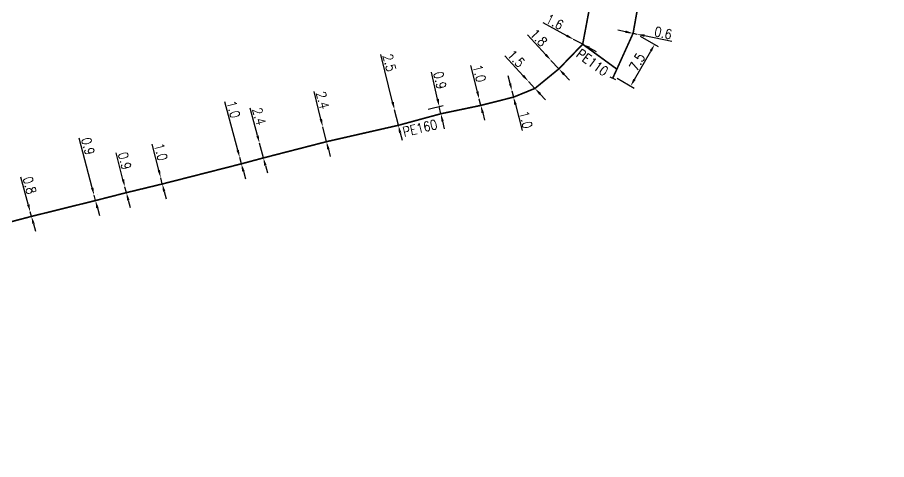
# Model space of a CAD drawing. Header units: millimetres. Extents: x 150994 to 151987, y 125997 to 127005.
# Drawn here: x 151190.6 to 151326.1, y 126598.5 to 126667.3 of the extents above; entities that cross this region are included whole.
import ezdxf
from ezdxf.enums import TextEntityAlignment as Align

# ---------------------------------------------------------------- set-up
doc = ezdxf.new("R2010")
doc.units = ezdxf.units.MM
doc.header["$PDMODE"] = 34
doc.linetypes.add('L_100_PE', pattern=[14, 10, -1.5, 1, -1.5])
doc.layers.get('0').update_dxf_attribs({"linetype": 'CONTINUOUS'})
doc.layers.get('Defpoints').update_dxf_attribs({"linetype": 'CONTINUOUS'})
doc.layers.add('L_140', color=3, linetype='CONTINUOUS')
doc.layers.add('L_340', color=7, linetype='CONTINUOUS')
doc.styles.get("Standard").update_dxf_attribs({"font": 'romans.shx', "width": 0.85})
doc.dimstyles.get("Standard").update_dxf_attribs({"dimtxt": 1.5, "dimasz": 1.2, "dimexe": 0.625, "dimexo": 0.625, "dimgap": 0.25, "dimtad": 1, "dimdec": 1, "dimzin": 0, "dimdsep": 46, "dimtxsty": 'Standard', "dimcen": -0.5, "dimadec": 0, "dimazin": 0, "dimtfac": 1, "dimtdec": 1, "dimtmove": 0, "dimatfit": 3, "dimfxl": 0, "dimtolj": 1, "dimtzin": 0, "dimarcsym": 0})

# ---------------------------------------------------------------- blocks, each defined once
blk = doc.blocks.new('*D768')
at = {"layer": 'Defpoints', "color": 0, "linetype": 'Continuous', "transparency": 16777216}
for p in [(151267.69, 126655.9), (151267.69, 126655.9), (151267.94, 126654.93)]:
    blk.add_point(p, dxfattribs=at)
at = {"layer": 'L_140', "color": 0, "linetype": 'Continuous', "lineweight": -2, "transparency": 16777216}
for p, q in [((151267.4, 126657.06), (151267.11, 126658.23)), ((151267.69, 126655.9), (151267.94, 126654.93)), ((151268.23, 126653.77), (151269.26, 126649.71))]:
    blk.add_line(p, q, dxfattribs=at)
at = {"layer": 'L_140', "color": 0, "linetype": 'Continuous', "transparency": 16777216}
for points in [[(151267.59, 126657.11), (151267.21, 126657.01), (151267.69, 126655.9)], [(151268.43, 126653.82), (151268.04, 126653.72), (151267.94, 126654.93)]]:
    blk.add_solid(points, dxfattribs=at)
at = {"layer": 'L_140', "color": 0, "linetype": 'Continuous', "transparency": 16777216, "insert": (151269.86, 126651.4), "char_height": 1.5, "attachment_point": 5, "rotation": 284.1828}
blk.add_mtext('\\A1;1.0', dxfattribs=at)
blk = doc.blocks.new('*D769')
at = {"layer": 'Defpoints', "color": 0, "linetype": 'Continuous', "transparency": 16777216}
for p in [(151270.26, 126657.39), (151270.26, 126657.39), (151271.28, 126656.29)]:
    blk.add_point(p, dxfattribs=at)
at = {"layer": 'L_140', "color": 0, "linetype": 'Continuous', "lineweight": -2, "transparency": 16777216}
for p, q in [((151269.44, 126658.27), (151266.59, 126661.34)), ((151271.28, 126656.29), (151270.26, 126657.39)), ((151272.09, 126655.41), (151272.91, 126654.53))]:
    blk.add_line(p, q, dxfattribs=at)
at = {"layer": 'L_140', "color": 0, "linetype": 'Continuous', "transparency": 16777216}
for points in [[(151269.59, 126658.41), (151269.29, 126658.13), (151270.26, 126657.39)], [(151272.24, 126655.55), (151271.95, 126655.27), (151271.28, 126656.29)]]:
    blk.add_solid(points, dxfattribs=at)
at = {"layer": 'L_140', "color": 0, "linetype": 'Continuous', "transparency": 16777216, "insert": (151268.34, 126660.93), "char_height": 1.5, "attachment_point": 5, "rotation": 312.8413}
blk.add_mtext('\\A1;1.5', dxfattribs=at)
blk = doc.blocks.new('*D770')
at = {"layer": 'Defpoints', "color": 0, "linetype": 'Continuous', "transparency": 16777216}
for p in [(151277.31, 126663.93), (151277.31, 126663.93), (151278.72, 126663.17)]:
    blk.add_point(p, dxfattribs=at)
at = {"layer": 'L_140', "color": 0, "linetype": 'Continuous', "lineweight": -2, "transparency": 16777216}
for p, q in [((151276.25, 126664.5), (151272.56, 126666.48)), ((151278.72, 126663.17), (151277.31, 126663.93)), ((151279.77, 126662.6), (151280.83, 126662.03))]:
    blk.add_line(p, q, dxfattribs=at)
at = {"layer": 'L_140', "color": 0, "linetype": 'Continuous', "transparency": 16777216}
for points in [[(151276.34, 126664.67), (151276.16, 126664.32), (151277.31, 126663.93)], [(151279.87, 126662.78), (151279.68, 126662.42), (151278.72, 126663.17)]]:
    blk.add_solid(points, dxfattribs=at)
at = {"layer": 'L_140', "color": 0, "linetype": 'Continuous', "transparency": 16777216, "insert": (151274.35, 126666.65), "char_height": 1.5, "attachment_point": 5, "rotation": 331.7084}
blk.add_mtext('\\A1;1.6', dxfattribs=at)
blk = doc.blocks.new('*D771')
at = {"layer": 'Defpoints', "color": 0, "linetype": 'Continuous', "transparency": 16777216}
for p in [(151273.78, 126660.66), (151273.78, 126660.66), (151275.01, 126659.34)]:
    blk.add_point(p, dxfattribs=at)
at = {"layer": 'L_140', "color": 0, "linetype": 'Continuous', "lineweight": -2, "transparency": 16777216}
for p, q in [((151272.97, 126661.54), (151270.12, 126664.61)), ((151275.01, 126659.34), (151273.78, 126660.66)), ((151275.82, 126658.46), (151276.64, 126657.58))]:
    blk.add_line(p, q, dxfattribs=at)
at = {"layer": 'L_140', "color": 0, "linetype": 'Continuous', "transparency": 16777216}
for points in [[(151273.11, 126661.67), (151272.82, 126661.4), (151273.78, 126660.66)], [(151275.97, 126658.59), (151275.67, 126658.32), (151275.01, 126659.34)]]:
    blk.add_solid(points, dxfattribs=at)
at = {"layer": 'L_140', "color": 0, "linetype": 'Continuous', "transparency": 16777216, "insert": (151271.87, 126664.19), "char_height": 1.5, "attachment_point": 5, "rotation": 312.8413}
blk.add_mtext('\\A1;1.8', dxfattribs=at)
blk = doc.blocks.new('*D787')
at = {"layer": 'Defpoints', "color": 0, "linetype": 'Continuous', "transparency": 16777216}
for p in [(151286.58, 126664.87), (151287.16, 126664.75), (151287.16, 126664.75)]:
    blk.add_point(p, dxfattribs=at)
at = {"layer": 'L_140', "color": 0, "linetype": 'Continuous', "lineweight": -2, "transparency": 16777216}
for p, q in [((151285.4, 126665.11), (151284.22, 126665.35)), ((151286.58, 126664.87), (151287.16, 126664.75)), ((151288.34, 126664.51), (151292.62, 126663.63))]:
    blk.add_line(p, q, dxfattribs=at)
at = {"layer": 'L_140', "color": 0, "linetype": 'Continuous', "transparency": 16777216}
for points in [[(151285.44, 126665.3), (151285.36, 126664.91), (151286.58, 126664.87)], [(151288.38, 126664.7), (151288.3, 126664.31), (151287.16, 126664.75)]]:
    blk.add_solid(points, dxfattribs=at)
at = {"layer": 'L_140', "color": 0, "linetype": 'Continuous', "transparency": 16777216, "insert": (151291.27, 126664.93), "char_height": 1.5, "attachment_point": 5, "rotation": 348.4697}
blk.add_mtext('\\A1;0.6', dxfattribs=at)
blk = doc.blocks.new('*D788')
at = {"layer": 'Defpoints', "color": 0, "linetype": 'Continuous', "transparency": 16777216}
for p in [(151287.16, 126664.75), (151289.94, 126663.15), (151283.54, 126658.18)]:
    blk.add_point(p, dxfattribs=at)
at = {"layer": 'L_340', "color": 0, "linetype": 'Continuous', "lineweight": -2, "transparency": 16777216}
for p, q in [((151287.7, 126664.44), (151290.48, 126662.84)), ((151286.79, 126657.69), (151289.34, 126662.11)), ((151284.08, 126657.87), (151286.74, 126656.34))]:
    blk.add_line(p, q, dxfattribs=at)
at = {"layer": 'L_340', "color": 0, "linetype": 'Continuous', "transparency": 16777216}
for points in [[(151289.17, 126662.21), (151289.51, 126662.01), (151289.94, 126663.15)], [(151286.62, 126657.79), (151286.97, 126657.59), (151286.2, 126656.65)]]:
    blk.add_solid(points, dxfattribs=at)
at = {"layer": 'L_340', "color": 0, "linetype": 'Continuous', "transparency": 16777216, "insert": (151287.2, 126660.4), "char_height": 1.5, "attachment_point": 5, "rotation": 60.073}
blk.add_mtext('\\A1;7.5', dxfattribs=at)
blk = doc.blocks.new('*D789')
at = {"layer": 'Defpoints', "color": 0, "linetype": 'Continuous', "transparency": 16777216}
for p in [(151262.59, 126654.61), (151262.59, 126654.61), (151262.84, 126653.64)]:
    blk.add_point(p, dxfattribs=at)
at = {"layer": 'L_140', "color": 0, "linetype": 'Continuous', "lineweight": -2, "transparency": 16777216}
for p, q in [((151262.3, 126655.78), (151261.27, 126659.84)), ((151262.84, 126653.64), (151262.59, 126654.61)), ((151263.13, 126652.48), (151263.42, 126651.32))]:
    blk.add_line(p, q, dxfattribs=at)
at = {"layer": 'L_140', "color": 0, "linetype": 'Continuous', "transparency": 16777216}
for points in [[(151262.49, 126655.83), (151262.1, 126655.73), (151262.59, 126654.61)], [(151263.32, 126652.53), (151262.93, 126652.43), (151262.84, 126653.64)]]:
    blk.add_solid(points, dxfattribs=at)
at = {"layer": 'L_140', "color": 0, "linetype": 'Continuous', "transparency": 16777216, "insert": (151262.61, 126658.63), "char_height": 1.5, "attachment_point": 5, "rotation": 284.1674}
blk.add_mtext('\\A1;1.0', dxfattribs=at)
blk = doc.blocks.new('*D790')
at = {"layer": 'Defpoints', "color": 0, "linetype": 'Continuous', "transparency": 16777216}
for p in [(151249.38, 126652.97), (151249.38, 126652.97), (151249.98, 126650.54)]:
    blk.add_point(p, dxfattribs=at)
at = {"layer": 'L_140', "color": 0, "linetype": 'Continuous', "lineweight": -2, "transparency": 16777216}
for p, q in [((151249.09, 126654.13), (151247.24, 126661.59)), ((151249.98, 126650.54), (151249.38, 126652.97)), ((151250.27, 126649.38), (151250.55, 126648.21))]:
    blk.add_line(p, q, dxfattribs=at)
at = {"layer": 'L_140', "color": 0, "linetype": 'Continuous', "transparency": 16777216}
for points in [[(151249.28, 126654.18), (151248.89, 126654.08), (151249.38, 126652.97)], [(151250.46, 126649.42), (151250.07, 126649.33), (151249.98, 126650.54)]]:
    blk.add_solid(points, dxfattribs=at)
at = {"layer": 'L_140', "color": 0, "linetype": 'Continuous', "transparency": 16777216, "insert": (151248.59, 126660.29), "char_height": 1.5, "attachment_point": 5, "rotation": 283.9197}
blk.add_mtext('\\A1;2.5', dxfattribs=at)
blk = doc.blocks.new('*D791')
at = {"layer": 'Defpoints', "color": 0, "linetype": 'Continuous', "transparency": 16777216}
for p in [(151238.19, 126650.32), (151238.19, 126650.32), (151238.77, 126647.99)]:
    blk.add_point(p, dxfattribs=at)
at = {"layer": 'L_140', "color": 0, "linetype": 'Continuous', "lineweight": -2, "transparency": 16777216}
for p, q in [((151237.9, 126651.49), (151236.83, 126655.79)), ((151238.77, 126647.99), (151238.19, 126650.32)), ((151239.06, 126646.83), (151239.34, 126645.66))]:
    blk.add_line(p, q, dxfattribs=at)
at = {"layer": 'L_140', "color": 0, "linetype": 'Continuous', "transparency": 16777216}
for points in [[(151238.09, 126651.53), (151237.7, 126651.44), (151238.19, 126650.32)], [(151239.25, 126646.88), (151238.86, 126646.78), (151238.77, 126647.99)]]:
    blk.add_solid(points, dxfattribs=at)
at = {"layer": 'L_140', "color": 0, "linetype": 'Continuous', "transparency": 16777216, "insert": (151238.19, 126654.46), "char_height": 1.5, "attachment_point": 5, "rotation": 283.9633}
blk.add_mtext('\\A1;2.4', dxfattribs=at)
blk = doc.blocks.new('*D792')
at = {"layer": 'Defpoints', "color": 0, "linetype": 'Continuous', "transparency": 16777216}
for p in [(151228.32, 126647.78), (151228.32, 126647.78), (151228.93, 126645.46)]:
    blk.add_point(p, dxfattribs=at)
at = {"layer": 'L_140', "color": 0, "linetype": 'Continuous', "lineweight": -2, "transparency": 16777216}
for p, q in [((151228.01, 126648.94), (151226.87, 126653.22)), ((151228.93, 126645.46), (151228.32, 126647.78)), ((151229.24, 126644.3), (151229.55, 126643.14))]:
    blk.add_line(p, q, dxfattribs=at)
at = {"layer": 'L_140', "color": 0, "linetype": 'Continuous', "transparency": 16777216}
for points in [[(151228.2, 126648.99), (151227.82, 126648.89), (151228.32, 126647.78)], [(151229.43, 126644.35), (151229.05, 126644.25), (151228.93, 126645.46)]]:
    blk.add_solid(points, dxfattribs=at)
at = {"layer": 'L_140', "color": 0, "linetype": 'Continuous', "transparency": 16777216, "insert": (151228.26, 126651.92), "char_height": 1.5, "attachment_point": 5, "rotation": 284.8548}
blk.add_mtext('\\A1;2.4', dxfattribs=at)
blk = doc.blocks.new('*D793')
at = {"layer": 'Defpoints', "color": 0, "linetype": 'Continuous', "transparency": 16777216}
for p in [(151225.24, 126645.51), (151225.24, 126645.51), (151225.5, 126644.54)]:
    blk.add_point(p, dxfattribs=at)
at = {"layer": 'L_140', "color": 0, "linetype": 'Continuous', "lineweight": -2, "transparency": 16777216}
for p, q in [((151224.93, 126646.67), (151222.91, 126654.21)), ((151225.5, 126644.54), (151225.24, 126645.51)), ((151225.81, 126643.38), (151226.12, 126642.22))]:
    blk.add_line(p, q, dxfattribs=at)
at = {"layer": 'L_140', "color": 0, "linetype": 'Continuous', "transparency": 16777216}
for points in [[(151225.12, 126646.72), (151224.74, 126646.62), (151225.24, 126645.51)], [(151226, 126643.44), (151225.61, 126643.33), (151225.5, 126644.54)]]:
    blk.add_solid(points, dxfattribs=at)
at = {"layer": 'L_140', "color": 0, "linetype": 'Continuous', "transparency": 16777216, "insert": (151224.26, 126653.03), "char_height": 1.5, "attachment_point": 5, "rotation": 284.9738}
blk.add_mtext('\\A1;1.0', dxfattribs=at)
blk = doc.blocks.new('*D794')
at = {"layer": 'Defpoints', "color": 0, "linetype": 'Continuous', "transparency": 16777216}
for p in [(151212.92, 126642.37), (151212.92, 126642.37), (151213.17, 126641.4)]:
    blk.add_point(p, dxfattribs=at)
at = {"layer": 'L_140', "color": 0, "linetype": 'Continuous', "lineweight": -2, "transparency": 16777216}
for p, q in [((151212.63, 126643.53), (151211.61, 126647.59)), ((151213.17, 126641.4), (151212.92, 126642.37)), ((151213.46, 126640.23), (151213.75, 126639.07))]:
    blk.add_line(p, q, dxfattribs=at)
at = {"layer": 'L_140', "color": 0, "linetype": 'Continuous', "transparency": 16777216}
for points in [[(151212.82, 126643.58), (151212.44, 126643.48), (151212.92, 126642.37)], [(151213.66, 126640.28), (151213.27, 126640.19), (151213.17, 126641.4)]]:
    blk.add_solid(points, dxfattribs=at)
at = {"layer": 'L_140', "color": 0, "linetype": 'Continuous', "transparency": 16777216, "insert": (151212.94, 126646.39), "char_height": 1.5, "attachment_point": 5, "rotation": 284.1354}
blk.add_mtext('\\A1;1.0', dxfattribs=at)
blk = doc.blocks.new('*D795')
at = {"layer": 'Defpoints', "color": 0, "linetype": 'Continuous', "transparency": 16777216}
for p in [(151207.34, 126640.92), (151207.34, 126640.92), (151207.57, 126640.05)]:
    blk.add_point(p, dxfattribs=at)
at = {"layer": 'L_140', "color": 0, "linetype": 'Continuous', "lineweight": -2, "transparency": 16777216}
for p, q in [((151207.04, 126642.08), (151205.95, 126646.25)), ((151207.57, 126640.05), (151207.34, 126640.92)), ((151207.87, 126638.88), (151208.17, 126637.72))]:
    blk.add_line(p, q, dxfattribs=at)
at = {"layer": 'L_140', "color": 0, "linetype": 'Continuous', "transparency": 16777216}
for points in [[(151207.23, 126642.13), (151206.85, 126642.03), (151207.34, 126640.92)], [(151208.06, 126638.94), (151207.68, 126638.83), (151207.57, 126640.05)]]:
    blk.add_solid(points, dxfattribs=at)
at = {"layer": 'L_140', "color": 0, "linetype": 'Continuous', "transparency": 16777216, "insert": (151207.31, 126645), "char_height": 1.5, "attachment_point": 5, "rotation": 284.5684}
blk.add_mtext('\\A1;0.9', dxfattribs=at)
blk = doc.blocks.new('*D796')
at = {"layer": 'Defpoints', "color": 0, "linetype": 'Continuous', "transparency": 16777216}
for p in [(151202.54, 126639.65), (151202.54, 126639.65), (151202.75, 126638.82)]:
    blk.add_point(p, dxfattribs=at)
at = {"layer": 'L_140', "color": 0, "linetype": 'Continuous', "lineweight": -2, "transparency": 16777216}
for p, q in [((151202.24, 126640.81), (151200.23, 126648.54)), ((151203.14, 126639.8), (151203.14, 126639.8)), ((151202.75, 126638.82), (151202.54, 126639.65)), ((151203.36, 126638.98), (151203.36, 126638.98)), ((151203.05, 126637.66), (151203.36, 126636.5))]:
    blk.add_line(p, q, dxfattribs=at)
at = {"layer": 'L_140', "color": 0, "linetype": 'Continuous', "transparency": 16777216}
for points in [[(151202.43, 126640.86), (151202.04, 126640.76), (151202.54, 126639.65)], [(151203.25, 126637.71), (151202.86, 126637.61), (151202.75, 126638.82)]]:
    blk.add_solid(points, dxfattribs=at)
at = {"layer": 'L_140', "color": 0, "linetype": 'Continuous', "transparency": 16777216, "insert": (151201.59, 126647.28), "char_height": 1.5, "attachment_point": 5, "rotation": 284.5637}
blk.add_mtext('\\A1;0.9', dxfattribs=at)
blk = doc.blocks.new('*D797')
at = {"layer": 'Defpoints', "color": 0, "linetype": 'Continuous', "transparency": 16777216}
for p in [(151192.57, 126637.07), (151192.57, 126637.07), (151192.77, 126636.35)]:
    blk.add_point(p, dxfattribs=at)
at = {"layer": 'L_140', "color": 0, "linetype": 'Continuous', "lineweight": -2, "transparency": 16777216}
for p, q in [((151192.26, 126638.23), (151191.1, 126642.45)), ((151192.77, 126636.35), (151192.57, 126637.07)), ((151193.09, 126635.19), (151193.41, 126634.04))]:
    blk.add_line(p, q, dxfattribs=at)
at = {"layer": 'L_140', "color": 0, "linetype": 'Continuous', "transparency": 16777216}
for points in [[(151192.45, 126638.28), (151192.06, 126638.18), (151192.57, 126637.07)], [(151193.28, 126635.25), (151192.9, 126635.14), (151192.77, 126636.35)]]:
    blk.add_solid(points, dxfattribs=at)
at = {"layer": 'L_140', "color": 0, "linetype": 'Continuous', "transparency": 16777216, "insert": (151192.48, 126641.18), "char_height": 1.5, "attachment_point": 5, "rotation": 285.3395}
blk.add_mtext('\\A1;0.8', dxfattribs=at)
blk = doc.blocks.new('L_340_07')
at = {"color": 0, "linetype": 'Continuous', "const_width": 0.25, "flags": 128}
blk.add_lwpolyline([(0, 0), (0.35, 0)], dxfattribs=at)
at = {"color": 0, "linetype": 'Continuous', "flags": 128}
blk.add_lwpolyline([(0.35, -0.5), (0.35, 0.5)], dxfattribs=at)
at = {"color": 0, "linetype": 'Continuous', "width": 0.75, "flags": 3}
for tag, p in [('DEF_LEG', (0.72, -3.47)), ('DEF_COUP', (0.72, -5.97)), ('DEF_TYPE', (0.72, -8.47))]:
    blk.add_attdef(tag, text='', height=1.2, dxfattribs=at).set_placement(p, align=Align.MIDDLE)
blk = doc.blocks.new('*D813')
at = {"layer": 'Defpoints', "color": 0, "linetype": 'Continuous', "transparency": 16777216}
for p in [(151256.36, 126653.46), (151254, 126652.93), (151256.61, 126652.34)]:
    blk.add_point(p, dxfattribs=at)
at = {"layer": 'L_140', "color": 0, "linetype": 'Continuous', "lineweight": -2, "transparency": 16777216}
for p, q in [((151256.1, 126654.63), (151255.15, 126658.83)), ((151254.61, 126653.06), (151256.97, 126653.6)), ((151256.61, 126652.34), (151256.36, 126653.46)), ((151256.88, 126651.17), (151257.14, 126650))]:
    blk.add_line(p, q, dxfattribs=at)
at = {"layer": 'L_140', "color": 0, "linetype": 'Continuous', "transparency": 16777216}
for points in [[(151256.29, 126654.67), (151255.9, 126654.58), (151256.36, 126653.46)], [(151257.07, 126651.21), (151256.68, 126651.12), (151256.61, 126652.34)]]:
    blk.add_solid(points, dxfattribs=at)
at = {"layer": 'L_140', "color": 0, "linetype": 'Continuous', "transparency": 16777216, "insert": (151256.46, 126657.54), "char_height": 1.5, "attachment_point": 5, "rotation": 282.7308}
blk.add_mtext('\\A1;0.9', dxfattribs=at)

msp = doc.modelspace()

# ---------------------------------------------------------------- linework, layer by layer
at = {"layer": 'L_140', "linetype": 'L_100_PE', "ltscale": 0.5, "const_width": 0.25, "flags": 128}
for points in [[(151334.19, 126860.26), (151334.02, 126859.79), (151332.49, 126855.55), (151323.04, 126829.69), (151319.93, 126821.24), (151315.48, 126810.94), (151309.59, 126795.1), (151304.54, 126782.04), (151301.74, 126774.2), (151294.83, 126755.14), (151293.12, 126749.68), (151291.53, 126744.14), (151290.34, 126738.96), (151289.47, 126734.04), (151288.32, 126724.38), (151287.54, 126718.15), (151286, 126706.87), (151284.3, 126695.44), (151283.37, 126687.77), (151278.72, 126663.17), (151275.01, 126659.34), (151271.28, 126656.29), (151267.94, 126654.93), (151262.84, 126653.64), (151256.61, 126652.34), (151249.98, 126650.54), (151238.77, 126647.99), (151228.93, 126645.46), (151225.54, 126644.55), (151213.17, 126641.4), (151207.57, 126640.05), (151202.75, 126638.82), (151192.77, 126636.35), (151184.08, 126634.07), (151176.51, 126631.98), (151170.57, 126630.21), (151161.91, 126627.46), (151157.14, 126626.09), (151151.2, 126623.9), (151138.31, 126619.7), (151131.19, 126617.44), (151122.46, 126614.54), (151113.06, 126611.39), (151106.61, 126609.38), (151099.05, 126607.19), (151097.25, 126606.73), (151086.26, 126603.73), (151076.02, 126601.8), (151071.31, 126601.41), (151055.96, 126599.33), (151050.27, 126600.64), (151042.79, 126598.69), (151042.4, 126598.59)], [(151321.33, 126807.97), (151317.2, 126796.59), (151312.74, 126785.43), (151307.33, 126770.88), (151304.53, 126763.5), (151301.38, 126755.41), (151298.3, 126745.97), (151294.98, 126727.54), (151293.68, 126718.23), (151292.7, 126710.78), (151291.94, 126704.45), (151291.15, 126699.22), (151290.28, 126692.06), (151289.07, 126682.09), (151288.13, 126674.76), (151287.39, 126669.39), (151286.58, 126664.87), (151284.05, 126659.29), (151283.54, 126658.18)], [(151278.72, 126663.17), (151284.05, 126659.29)]]:
    msp.add_lwpolyline(points, dxfattribs=at)

# ---------------------------------------------------------------- block references
at = {"layer": 'L_340', "rotation": 245.6203505079294}
msp.add_blockref('L_340_07', (151283.54, 126658.18), dxfattribs=at)

# ---------------------------------------------------------------- texts
at = {"layer": 'L_140', "linetype": 'Continuous', "width": 0.85}
for s, rotation, p in [('PE110', 323.9234, (151277.59, 126661.33)), ('PE160', 13.5653, (151250.87, 126648.74))]:
    msp.add_text(s, height=1.5, rotation=rotation, dxfattribs=at).set_placement(p)

# ---------------------------------------------------------------- dimensions: what is measured, and where the dimension line sits
at = {"layer": 'L_140', "linetype": 'Continuous'}
for base, p1, p2, angle, picture, middle in [((151277.31, 126663.93), (151278.72, 126663.17), (151277.31, 126663.93), 331.7084, '*D770', (151273.88, 126665.77)), ((151273.78, 126660.66), (151275.01, 126659.34), (151273.78, 126660.66), 312.8413, '*D771', (151271.13, 126663.51)), ((151287.16, 126664.75), (151286.58, 126664.87), (151287.16, 126664.75), 168.4697, '*D787', (151291.07, 126663.95)), ((151249.38, 126652.97), (151249.98, 126650.54), (151249.38, 126652.97), 283.9197, '*D790', (151247.62, 126660.05)), ((151270.26, 126657.39), (151271.28, 126656.29), (151270.26, 126657.39), 312.8413, '*D769', (151267.61, 126660.25)), ((151262.59, 126654.61), (151262.84, 126653.64), (151262.59, 126654.61), 284.1674, '*D789', (151261.64, 126658.39)), ((151267.69, 126655.9), (151267.94, 126654.93), (151267.69, 126655.9), 284.1828, '*D768', (151268.89, 126651.15)), ((151238.19, 126650.32), (151238.77, 126647.99), (151238.19, 126650.32), 283.9633, '*D791', (151237.22, 126654.22)), ((151225.24, 126645.51), (151225.5, 126644.54), (151225.24, 126645.51), 284.9738, '*D793', (151223.3, 126652.77)), ((151228.32, 126647.78), (151228.93, 126645.46), (151228.32, 126647.78), 284.8548, '*D792', (151227.29, 126651.66)), ((151202.54, 126639.65), (151202.75, 126638.82), (151202.54, 126639.65), 284.5637, '*D796', (151200.62, 126647.03)), ((151212.92, 126642.37), (151213.17, 126641.4), (151212.92, 126642.37), 284.1354, '*D794', (151211.97, 126646.15)), ((151207.34, 126640.92), (151207.57, 126640.05), (151207.34, 126640.92), 284.5684, '*D795', (151206.35, 126644.75)), ((151192.57, 126637.07), (151192.77, 126636.35), (151192.57, 126637.07), 285.3395, '*D797', (151191.52, 126640.92))]:
    dim = msp.add_linear_dim(base=base, p1=p1, p2=p2, angle=angle, dimstyle='Standard', dxfattribs=at)
    dim.commit()
    dim.dimension.update_dxf_attribs({"geometry": picture, "text_midpoint": middle, "dimtype": 160})
dim = msp.add_linear_dim(base=(151256.36, 126653.46), p1=(151256.61, 126652.34), p2=(151254, 126652.93), angle=282.7308, text='0.9', dimstyle='Standard', dxfattribs=at)
dim.commit()
dim.dimension.update_dxf_attribs({"geometry": '*D813', "text_midpoint": (151255.49, 126657.32), "dimtype": 160})
at = {"layer": 'L_340', "linetype": 'Continuous'}
dim = msp.add_linear_dim(base=(151289.94, 126663.15), p1=(151283.54, 126658.18), p2=(151287.16, 126664.75), angle=240.073, dimstyle='Standard', dxfattribs=at)
dim.commit()
dim.dimension.update_dxf_attribs({"geometry": '*D788', "text_midpoint": (151288.07, 126659.9), "dimtype": 160})

doc.saveas('drawing.dxf')
